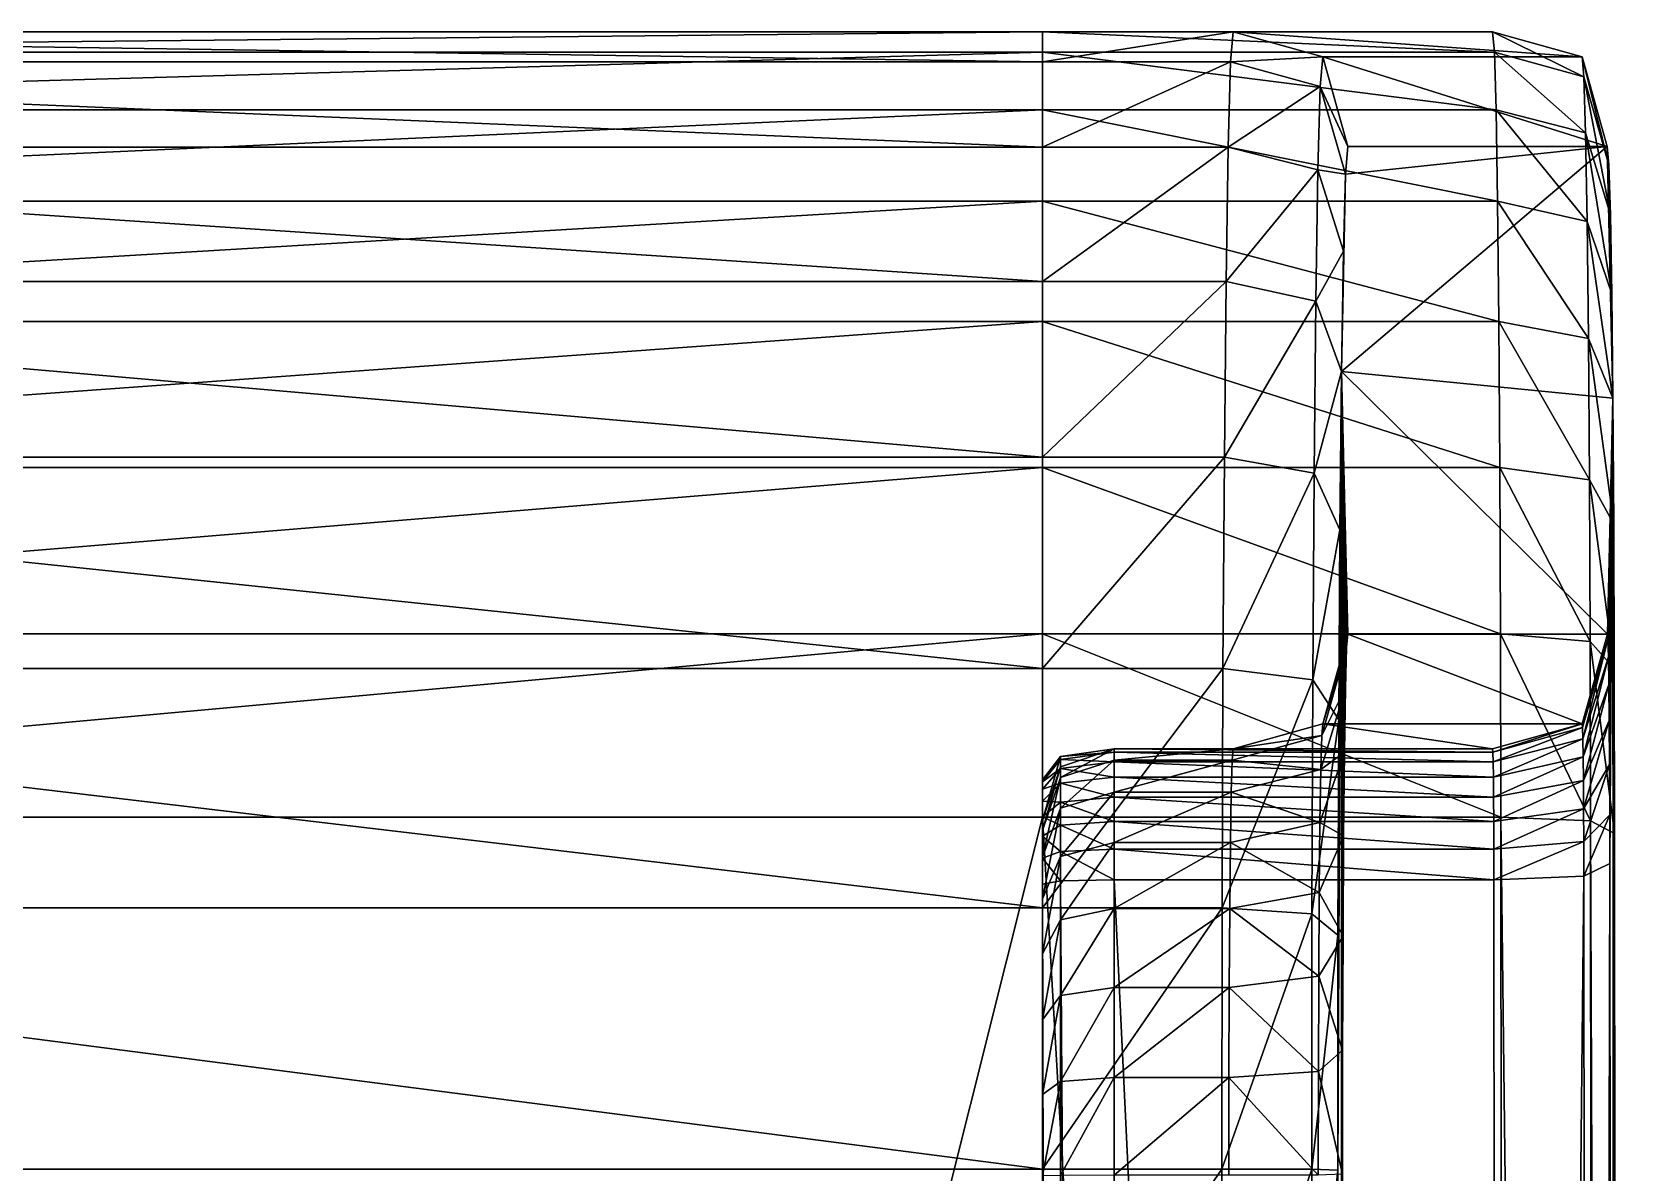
# Model space of a CAD drawing. Header units: metres. Extents: x -3624 to 1108, y -1406 to 909.
# Drawn here: x 1085.36 to 1107.54, y 893.55 to 909.46 of the extents above; entities that cross this region are included whole.
import ezdxf

# ---------------------------------------------------------------- set-up
doc = ezdxf.new("R2010")
doc.units = ezdxf.units.M

msp = doc.modelspace()

# ---------------------------------------------------------------- linework, layer by layer
for points in [[(1099.455, 909.458, 366.669), (1099.455, 909.176, 369.26), (1071.273, 909.176, 369.26)], [(1071.273, 909.176, 369.26), (1071.273, 909.458, 366.669), (1099.455, 909.458, 366.669)], [(1099.455, 909.458, -2.002), (1099.455, 909.458, 366.669), (1071.273, 909.458, 366.669)], [(1071.273, 909.458, 366.669), (1071.273, 909.458, -2.002), (1099.455, 909.458, -2.002)], [(1099.455, 909.04, -5.647), (1099.455, 909.458, -2.002), (1071.273, 909.458, -2.002)], [(1071.273, 909.458, -2.002), (1071.273, 909.04, -5.647), (1099.455, 909.04, -5.647)], [(1099.455, 909.458, 366.669), (1105.729, 909.458, 366.669), (1105.755, 909.176, 369.26)], [(1105.755, 909.176, 369.26), (1099.455, 909.176, 369.26), (1099.455, 909.458, 366.669)], [(1099.455, 909.458, -2.002), (1102.112, 909.458, -2.002), (1105.729, 909.458, 366.669)], [(1105.729, 909.458, 366.669), (1099.455, 909.458, 366.669), (1099.455, 909.458, -2.002)], [(1099.455, 909.04, -5.647), (1102.076, 909.04, -5.647), (1102.112, 909.458, -2.002)], [(1102.112, 909.458, -2.002), (1099.455, 909.458, -2.002), (1099.455, 909.04, -5.647)], [(1103.362, 909.108, -1.994), (1102.112, 909.458, -2.002), (1102.076, 909.04, -5.647)], [(1106.979, 909.108, 366.638), (1105.729, 909.458, 366.669), (1102.112, 909.458, -2.002)], [(1102.112, 909.458, -2.002), (1103.362, 909.108, -1.994), (1106.979, 909.108, 366.638)], [(1107.004, 908.832, 369.172), (1105.755, 909.176, 369.26), (1105.729, 909.458, 366.669)], [(1105.729, 909.458, 366.669), (1106.979, 909.108, 366.638), (1107.004, 908.832, 369.172)], [(1099.455, 909.176, 369.26), (1099.455, 908.37, 371.663), (1071.273, 908.37, 371.663)], [(1071.273, 908.37, 371.663), (1071.273, 909.176, 369.26), (1099.455, 909.176, 369.26)], [(1099.455, 909.176, 369.26), (1105.755, 909.176, 369.26), (1105.779, 908.37, 371.663)], [(1105.779, 908.37, 371.663), (1099.455, 908.37, 371.663), (1099.455, 909.176, 369.26)], [(1102.076, 909.04, -5.647), (1103.326, 908.697, -5.579), (1103.362, 909.108, -1.994)], [(1103.712, 907.858, -1.926), (1103.362, 909.108, -1.994), (1103.326, 908.697, -5.579)], [(1107.328, 907.858, 366.566), (1106.979, 909.108, 366.638), (1103.362, 909.108, -1.994)], [(1103.362, 909.108, -1.994), (1103.712, 907.858, -1.926), (1107.328, 907.858, 366.566)], [(1107.027, 908.05, 371.504), (1105.779, 908.37, 371.663), (1105.755, 909.176, 369.26)], [(1105.755, 909.176, 369.26), (1107.004, 908.832, 369.172), (1107.027, 908.05, 371.504)], [(1107.352, 907.604, 368.899), (1107.004, 908.832, 369.172), (1106.979, 909.108, 366.638)], [(1106.979, 909.108, 366.638), (1107.328, 907.858, 366.566), (1107.352, 907.604, 368.899)], [(1099.455, 907.849, -8.997), (1099.455, 909.04, -5.647), (1071.273, 909.04, -5.647)], [(1071.273, 909.04, -5.647), (1071.273, 907.849, -8.997), (1099.455, 907.849, -8.997)], [(1099.455, 907.849, -8.997), (1102.043, 907.849, -8.997), (1102.076, 909.04, -5.647)], [(1102.076, 909.04, -5.647), (1099.455, 909.04, -5.647), (1099.455, 907.849, -8.997)], [(1103.326, 908.697, -5.579), (1102.076, 909.04, -5.647), (1102.043, 907.849, -8.997)], [(1102.043, 907.849, -8.997), (1103.294, 907.532, -8.856), (1103.326, 908.697, -5.579)], [(1103.679, 907.471, -5.299), (1103.326, 908.697, -5.579), (1103.294, 907.532, -8.856)], [(1103.326, 908.697, -5.579), (1103.679, 907.471, -5.299), (1103.712, 907.858, -1.926)], [(1107.372, 906.907, 370.977), (1107.027, 908.05, 371.504), (1107.004, 908.832, 369.172)], [(1107.004, 908.832, 369.172), (1107.352, 907.604, 368.899), (1107.372, 906.907, 370.977)], [(1099.455, 908.37, 371.663), (1099.455, 907.097, 373.813), (1071.273, 907.097, 373.813)], [(1071.273, 907.097, 373.813), (1071.273, 908.37, 371.663), (1099.455, 908.37, 371.663)], [(1099.455, 908.37, 371.663), (1105.779, 908.37, 371.663), (1105.8, 907.097, 373.813)], [(1105.8, 907.097, 373.813), (1099.455, 907.097, 373.813), (1099.455, 908.37, 371.663)], [(1107.048, 906.814, 373.591), (1105.8, 907.097, 373.813), (1105.779, 908.37, 371.663)], [(1105.779, 908.37, 371.663), (1107.027, 908.05, 371.504), (1107.048, 906.814, 373.591)], [(1107.39, 905.805, 372.839), (1107.048, 906.814, 373.591), (1107.027, 908.05, 371.504)], [(1107.027, 908.05, 371.504), (1107.372, 906.907, 370.977), (1107.39, 905.805, 372.839)], [(1099.455, 905.978, -11.958), (1099.455, 907.849, -8.997), (1071.273, 907.849, -8.997)], [(1071.273, 907.849, -8.997), (1071.273, 905.978, -11.958), (1099.455, 905.978, -11.958)], [(1099.455, 905.978, -11.958), (1102.014, 905.978, -11.958), (1102.043, 907.849, -8.997)], [(1102.043, 907.849, -8.997), (1099.455, 907.849, -8.997), (1099.455, 905.978, -11.958)], [(1103.294, 907.532, -8.856), (1102.043, 907.849, -8.997), (1102.014, 905.978, -11.958)], [(1107.328, 907.858, 366.566), (1103.679, 907.471, -5.299), (1103.624, 904.719, -10.972)], [(1107.406, 904.349, 374.429), (1107.328, 907.858, 366.566), (1103.624, 904.719, -10.972)], [(1107.328, 907.858, 366.566), (1103.712, 907.858, -1.926), (1103.679, 907.471, -5.299)], [(1107.372, 906.907, 370.977), (1107.352, 907.604, 368.899), (1107.328, 907.858, 366.566)], [(1107.406, 904.349, 374.429), (1107.372, 906.907, 370.977), (1107.328, 907.858, 366.566)], [(1102.014, 905.978, -11.958), (1103.266, 905.703, -11.752), (1103.294, 907.532, -8.856)], [(1103.65, 906.401, -8.309), (1103.294, 907.532, -8.856), (1103.266, 905.703, -11.752)], [(1103.294, 907.532, -8.856), (1103.65, 906.401, -8.309), (1103.679, 907.471, -5.299)], [(1103.679, 907.471, -5.299), (1103.65, 906.401, -8.309), (1103.624, 904.719, -10.972)], [(1099.455, 907.097, 373.813), (1099.455, 905.416, 375.648), (1071.273, 905.416, 375.648)], [(1071.273, 905.416, 375.648), (1071.273, 907.097, 373.813), (1099.455, 907.097, 373.813)], [(1099.455, 907.097, 373.813), (1105.8, 907.097, 373.813), (1105.818, 905.416, 375.648)], [(1105.818, 905.416, 375.648), (1099.455, 905.416, 375.648), (1099.455, 907.097, 373.813)], [(1107.065, 905.182, 375.372), (1105.818, 905.416, 375.648), (1105.8, 907.097, 373.813)], [(1105.8, 907.097, 373.813), (1107.048, 906.814, 373.591), (1107.065, 905.182, 375.372)], [(1107.406, 904.349, 374.429), (1107.39, 905.805, 372.839), (1107.372, 906.907, 370.977)], [(1107.406, 904.349, 374.429), (1107.065, 905.182, 375.372), (1107.048, 906.814, 373.591)], [(1107.048, 906.814, 373.591), (1107.39, 905.805, 372.839), (1107.406, 904.349, 374.429)], [(1103.266, 905.703, -11.752), (1103.624, 904.719, -10.972), (1103.65, 906.401, -8.309)], [(1099.455, 903.524, -14.435), (1099.455, 905.978, -11.958), (1071.273, 905.978, -11.958)], [(1071.273, 905.978, -11.958), (1071.273, 903.524, -14.435), (1099.455, 903.524, -14.435)], [(1099.455, 903.524, -14.435), (1101.99, 903.524, -14.435), (1102.014, 905.978, -11.958)], [(1102.014, 905.978, -11.958), (1099.455, 905.978, -11.958), (1099.455, 903.524, -14.435)], [(1103.266, 905.703, -11.752), (1102.014, 905.978, -11.958), (1101.99, 903.524, -14.435)], [(1101.99, 903.524, -14.435), (1103.242, 903.302, -14.173), (1103.266, 905.703, -11.752)], [(1103.624, 904.719, -10.972), (1103.266, 905.703, -11.752), (1103.242, 903.302, -14.173)], [(1099.455, 905.416, 375.648), (1099.455, 903.384, 377.103), (1071.273, 903.384, 377.103)], [(1071.273, 903.384, 377.103), (1071.273, 905.416, 375.648), (1099.455, 905.416, 375.648)], [(1099.455, 905.416, 375.648), (1105.818, 905.416, 375.648), (1105.832, 903.384, 377.103)], [(1105.832, 903.384, 377.103), (1099.455, 903.384, 377.103), (1099.455, 905.416, 375.648)], [(1107.079, 903.21, 376.785), (1105.832, 903.384, 377.103), (1105.818, 905.416, 375.648)], [(1105.818, 905.416, 375.648), (1107.065, 905.182, 375.372), (1107.079, 903.21, 376.785)], [(1107.418, 902.59, 375.689), (1107.079, 903.21, 376.785), (1107.065, 905.182, 375.372)], [(1107.065, 905.182, 375.372), (1107.406, 904.349, 374.429), (1107.418, 902.59, 375.689)], [(1103.242, 903.302, -14.173), (1103.602, 902.511, -13.2), (1103.624, 904.719, -10.972)], [(1103.624, 904.719, -10.972), (1103.585, 899.863, -14.905), (1103.57, 893.584, -16.406)], [(1103.624, 904.719, -10.972), (1103.57, 893.584, -16.406), (1103.622, 882.355, -11.167)], [(1103.624, 904.719, -10.972), (1103.602, 902.511, -13.2), (1103.585, 899.863, -14.905)], [(1103.639, 895.254, -9.413), (1103.624, 904.719, -10.972), (1103.622, 882.355, -11.167)], [(1107.33, 901.059, 366.74), (1107.406, 904.349, 374.429), (1103.624, 904.719, -10.972)], [(1103.711, 901.059, -2.109), (1107.33, 901.059, 366.74), (1103.624, 904.719, -10.972)], [(1103.695, 900.87, -3.748), (1103.711, 901.059, -2.109), (1103.624, 904.719, -10.972)], [(1103.679, 900.303, -5.344), (1103.695, 900.87, -3.748), (1103.624, 904.719, -10.972)], [(1103.665, 899.413, -6.753), (1103.679, 900.303, -5.344), (1103.624, 904.719, -10.972)], [(1103.653, 898.246, -7.93), (1103.665, 899.413, -6.753), (1103.624, 904.719, -10.972)], [(1103.645, 896.845, -8.832), (1103.653, 898.246, -7.93), (1103.624, 904.719, -10.972)], [(1103.639, 895.254, -9.413), (1103.645, 896.845, -8.832), (1103.624, 904.719, -10.972)], [(1107.33, 901.059, 366.74), (1107.337, 900.983, 367.43), (1107.406, 904.349, 374.429)], [(1107.337, 900.983, 367.43), (1107.344, 900.74, 368.155), (1107.406, 904.349, 374.429)], [(1107.344, 900.74, 368.155), (1107.351, 900.357, 368.802), (1107.406, 904.349, 374.429)], [(1107.351, 900.357, 368.802), (1107.356, 899.852, 369.353), (1107.406, 904.349, 374.429)], [(1107.356, 899.852, 369.353), (1107.36, 899.24, 369.791), (1107.406, 904.349, 374.429)], [(1107.36, 899.24, 369.791), (1107.363, 898.539, 370.097), (1107.406, 904.349, 374.429)], [(1107.363, 898.539, 370.097), (1107.365, 897.858, 370.232), (1107.406, 904.349, 374.429)], [(1107.365, 897.858, 370.232), (1107.461, 785.295, 380.079), (1107.406, 904.349, 374.429)], [(1107.427, 900.581, 376.565), (1107.418, 902.59, 375.689), (1107.406, 904.349, 374.429)], [(1107.528, 785.897, 386.853), (1107.427, 900.581, 376.565), (1107.406, 904.349, 374.429)], [(1107.537, 771.043, 387.781), (1107.528, 785.897, 386.853), (1107.406, 904.349, 374.429)], [(1107.468, 774.42, 380.827), (1107.537, 771.043, 387.781), (1107.406, 904.349, 374.429)], [(1107.467, 778.05, 380.623), (1107.468, 774.42, 380.827), (1107.406, 904.349, 374.429)], [(1107.464, 781.677, 380.374), (1107.467, 778.05, 380.623), (1107.406, 904.349, 374.429)], [(1107.461, 785.295, 380.079), (1107.464, 781.677, 380.374), (1107.406, 904.349, 374.429)], [(1099.455, 900.579, -16.331), (1099.455, 903.524, -14.435), (1071.273, 903.524, -14.435)], [(1071.273, 903.524, -14.435), (1071.273, 900.579, -16.331), (1099.455, 900.579, -16.331)], [(1099.455, 903.384, 377.103), (1099.455, 901.061, 378.116), (1071.273, 901.061, 378.116)], [(1071.273, 901.061, 378.116), (1071.273, 903.384, 377.103), (1099.455, 903.384, 377.103)], [(1099.455, 900.579, -16.331), (1101.971, 900.579, -16.331), (1101.99, 903.524, -14.435)], [(1101.99, 903.524, -14.435), (1099.455, 903.524, -14.435), (1099.455, 900.579, -16.331)], [(1099.455, 903.384, 377.103), (1105.832, 903.384, 377.103), (1105.842, 901.061, 378.116)], [(1105.842, 901.061, 378.116), (1099.455, 901.061, 378.116), (1099.455, 903.384, 377.103)], [(1103.242, 903.302, -14.173), (1101.99, 903.524, -14.435), (1101.971, 900.579, -16.331)], [(1107.088, 900.956, 377.768), (1105.842, 901.061, 378.116), (1105.832, 903.384, 377.103)], [(1105.832, 903.384, 377.103), (1107.079, 903.21, 376.785), (1107.088, 900.956, 377.768)], [(1101.971, 900.579, -16.331), (1103.224, 900.422, -16.027), (1103.242, 903.302, -14.173)], [(1103.602, 902.511, -13.2), (1103.242, 903.302, -14.173), (1103.224, 900.422, -16.027)], [(1107.427, 900.581, 376.565), (1107.088, 900.956, 377.768), (1107.079, 903.21, 376.785)], [(1107.079, 903.21, 376.785), (1107.418, 902.59, 375.689), (1107.427, 900.581, 376.565)], [(1103.224, 900.422, -16.027), (1103.585, 899.863, -14.905), (1103.602, 902.511, -13.2)], [(1099.455, 901.061, 378.116), (1099.455, 898.504, 378.623), (1071.273, 898.504, 378.623)], [(1071.273, 898.504, 378.623), (1071.273, 901.061, 378.116), (1099.455, 901.061, 378.116)], [(1099.455, 901.061, 378.116), (1105.842, 901.061, 378.116), (1105.847, 898.504, 378.623)], [(1105.847, 898.504, 378.623), (1099.455, 898.504, 378.623), (1099.455, 901.061, 378.116)], [(1103.711, 901.059, -2.109), (1103.361, 899.809, -2.034), (1106.98, 899.809, 366.676)], [(1103.361, 899.809, -2.034), (1103.711, 901.059, -2.109), (1103.695, 900.87, -3.748)], [(1106.98, 899.809, 366.676), (1107.33, 901.059, 366.74), (1103.711, 901.059, -2.109)], [(1107.093, 898.455, 378.264), (1105.847, 898.504, 378.623), (1105.842, 901.061, 378.116)], [(1105.842, 901.061, 378.116), (1107.088, 900.956, 377.768), (1107.093, 898.455, 378.264)], [(1107.33, 901.059, 366.74), (1106.98, 899.809, 366.676), (1106.984, 899.755, 367.164)], [(1106.984, 899.755, 367.164), (1107.337, 900.983, 367.43), (1107.33, 901.059, 366.74)], [(1107.337, 900.983, 367.43), (1106.984, 899.755, 367.164), (1106.989, 899.597, 367.635)], [(1106.989, 899.597, 367.635), (1107.344, 900.74, 368.155), (1107.337, 900.983, 367.43)], [(1107.431, 898.278, 377.021), (1107.093, 898.455, 378.264), (1107.088, 900.956, 377.768)], [(1107.088, 900.956, 377.768), (1107.427, 900.581, 376.565), (1107.431, 898.278, 377.021)], [(1103.695, 900.87, -3.748), (1103.347, 899.645, -3.46), (1103.361, 899.809, -2.034)], [(1103.347, 899.645, -3.46), (1103.695, 900.87, -3.748), (1103.679, 900.303, -5.344)], [(1107.344, 900.74, 368.155), (1106.989, 899.597, 367.635), (1106.993, 899.347, 368.057)], [(1106.993, 899.347, 368.057), (1107.351, 900.357, 368.802), (1107.344, 900.74, 368.155)], [(1099.455, 897.239, -17.551), (1099.455, 900.579, -16.331), (1071.273, 900.579, -16.331)], [(1071.273, 900.579, -16.331), (1071.273, 897.239, -17.551), (1099.455, 897.239, -17.551)], [(1099.455, 897.239, -17.551), (1101.959, 897.239, -17.551), (1101.971, 900.579, -16.331)], [(1101.971, 900.579, -16.331), (1099.455, 900.579, -16.331), (1099.455, 897.239, -17.551)], [(1103.224, 900.422, -16.027), (1101.971, 900.579, -16.331), (1101.959, 897.239, -17.551)], [(1107.528, 785.897, 386.853), (1107.431, 898.278, 377.021), (1107.427, 900.581, 376.565)], [(1101.959, 897.239, -17.551), (1103.212, 897.156, -17.221), (1103.224, 900.422, -16.027)], [(1103.585, 899.863, -14.905), (1103.224, 900.422, -16.027), (1103.212, 897.156, -17.221)], [(1103.679, 900.303, -5.344), (1103.334, 899.171, -4.791), (1103.347, 899.645, -3.46)], [(1103.334, 899.171, -4.791), (1103.679, 900.303, -5.344), (1103.665, 899.413, -6.753)], [(1107.351, 900.357, 368.802), (1106.993, 899.347, 368.057), (1106.997, 899.018, 368.416)], [(1106.997, 899.018, 368.416), (1107.356, 899.852, 369.353), (1107.351, 900.357, 368.802)], [(1103.361, 899.809, -2.034), (1102.112, 899.458, -2.002), (1105.729, 899.458, 366.669)], [(1102.112, 899.458, -2.002), (1103.361, 899.809, -2.034), (1103.347, 899.645, -3.46)], [(1103.212, 897.156, -17.221), (1103.574, 896.861, -16.001), (1103.585, 899.863, -14.905)], [(1105.729, 899.458, 366.669), (1106.98, 899.809, 366.676), (1103.361, 899.809, -2.034)], [(1103.585, 899.863, -14.905), (1103.574, 896.861, -16.001), (1103.57, 893.584, -16.406)], [(1106.98, 899.809, 366.676), (1105.729, 899.458, 366.669), (1105.734, 899.412, 367.101)], [(1105.734, 899.412, 367.101), (1106.984, 899.755, 367.164), (1106.98, 899.809, 366.676)], [(1107.356, 899.852, 369.353), (1106.997, 899.018, 368.416), (1106.999, 898.62, 368.702)], [(1106.999, 898.62, 368.702), (1107.36, 899.24, 369.791), (1107.356, 899.852, 369.353)], [(1103.347, 899.645, -3.46), (1102.098, 899.302, -3.368), (1102.112, 899.458, -2.002)], [(1102.098, 899.302, -3.368), (1103.347, 899.645, -3.46), (1103.334, 899.171, -4.791)], [(1106.984, 899.755, 367.164), (1105.734, 899.412, 367.101), (1105.738, 899.277, 367.501)], [(1105.738, 899.277, 367.501), (1106.989, 899.597, 367.635), (1106.984, 899.755, 367.164)], [(1106.989, 899.597, 367.635), (1105.738, 899.277, 367.501), (1105.741, 899.065, 367.859)], [(1105.741, 899.065, 367.859), (1106.993, 899.347, 368.057), (1106.989, 899.597, 367.635)], [(1099.705, 899.308, 367.078), (1099.705, 899.35, 366.663), (1099.455, 899.025, 366.645)], [(1099.705, 899.35, 366.663), (1099.705, 899.208, -1.987), (1099.455, 898.458, -1.944)], [(1099.455, 898.458, -1.944), (1099.455, 899.025, 366.645), (1099.705, 899.35, 366.663)], [(1100.455, 899.412, 367.101), (1100.455, 899.458, 366.669), (1099.705, 899.35, 366.663)], [(1100.455, 899.458, 366.669), (1100.455, 899.458, -2.002), (1099.705, 899.208, -1.987)], [(1099.705, 899.208, -1.987), (1099.705, 899.35, 366.663), (1100.455, 899.458, 366.669)], [(1100.455, 899.458, -2.002), (1100.455, 899.302, -3.368), (1099.705, 899.057, -3.311)], [(1099.705, 899.057, -3.311), (1099.705, 899.208, -1.987), (1100.455, 899.458, -2.002)], [(1100.455, 899.277, 367.501), (1100.455, 899.412, 367.101), (1099.705, 899.308, 367.078)], [(1099.705, 899.35, 366.663), (1099.705, 899.308, 367.078), (1100.455, 899.412, 367.101)], [(1102.112, 899.458, -2.002), (1102.098, 899.302, -3.368), (1100.455, 899.302, -3.368)], [(1100.455, 899.302, -3.368), (1100.455, 899.458, -2.002), (1102.112, 899.458, -2.002)], [(1105.729, 899.458, 366.669), (1102.112, 899.458, -2.002), (1100.455, 899.458, -2.002)], [(1100.455, 899.458, -2.002), (1100.455, 899.458, 366.669), (1105.729, 899.458, 366.669)], [(1105.734, 899.412, 367.101), (1105.729, 899.458, 366.669), (1100.455, 899.458, 366.669)], [(1100.455, 899.458, 366.669), (1100.455, 899.412, 367.101), (1105.734, 899.412, 367.101)], [(1105.738, 899.277, 367.501), (1105.734, 899.412, 367.101), (1100.455, 899.412, 367.101)], [(1100.455, 899.412, 367.101), (1100.455, 899.277, 367.501), (1105.738, 899.277, 367.501)], [(1103.665, 899.413, -6.753), (1103.323, 898.429, -5.966), (1103.334, 899.171, -4.791)], [(1103.323, 898.429, -5.966), (1103.665, 899.413, -6.753), (1103.653, 898.246, -7.93)], [(1106.993, 899.347, 368.057), (1105.741, 899.065, 367.859), (1105.744, 898.784, 368.165)], [(1105.744, 898.784, 368.165), (1106.997, 899.018, 368.416), (1106.993, 899.347, 368.057)], [(1099.705, 899.182, 367.458), (1099.705, 899.308, 367.078), (1099.455, 898.999, 367.01)], [(1099.455, 899.025, 366.645), (1099.455, 898.999, 367.01), (1099.705, 899.308, 367.078)], [(1099.705, 899.208, -1.987), (1099.705, 899.057, -3.311), (1099.455, 898.321, -3.141)], [(1099.455, 898.321, -3.141), (1099.455, 898.458, -1.944), (1099.705, 899.208, -1.987)], [(1099.705, 898.981, 367.798), (1099.705, 899.182, 367.458), (1099.455, 898.898, 367.328)], [(1099.455, 898.999, 367.01), (1099.455, 898.898, 367.328), (1099.705, 899.182, 367.458)], [(1099.705, 899.308, 367.078), (1099.705, 899.182, 367.458), (1100.455, 899.277, 367.501)], [(1100.455, 899.302, -3.368), (1100.455, 898.855, -4.625), (1099.705, 898.629, -4.515)], [(1099.705, 898.629, -4.515), (1099.705, 899.057, -3.311), (1100.455, 899.302, -3.368)], [(1100.455, 899.065, 367.859), (1100.455, 899.277, 367.501), (1099.705, 899.182, 367.458)], [(1099.705, 899.182, 367.458), (1099.705, 898.981, 367.798), (1100.455, 899.065, 367.859)], [(1102.098, 899.302, -3.368), (1102.086, 898.855, -4.625), (1100.455, 898.855, -4.625)], [(1100.455, 898.855, -4.625), (1100.455, 899.302, -3.368), (1102.098, 899.302, -3.368)], [(1105.741, 899.065, 367.859), (1105.738, 899.277, 367.501), (1100.455, 899.277, 367.501)], [(1100.455, 899.277, 367.501), (1100.455, 899.065, 367.859), (1105.741, 899.065, 367.859)], [(1103.334, 899.171, -4.791), (1102.086, 898.855, -4.625), (1102.098, 899.302, -3.368)], [(1102.086, 898.855, -4.625), (1103.334, 899.171, -4.791), (1103.323, 898.429, -5.966)], [(1107.36, 899.24, 369.791), (1106.999, 898.62, 368.702), (1107.001, 898.164, 368.9)], [(1107.001, 898.164, 368.9), (1107.363, 898.539, 370.097), (1107.36, 899.24, 369.791)], [(1099.705, 899.057, -3.311), (1099.705, 898.629, -4.515), (1099.455, 897.95, -4.185)], [(1099.455, 897.95, -4.185), (1099.455, 898.321, -3.141), (1099.705, 899.057, -3.311)], [(1099.455, 785.077, 377.504), (1099.455, 898.999, 367.01), (1099.455, 899.025, 366.645)], [(1099.455, 508.727, 368.046), (1099.455, 785.077, 377.504), (1099.455, 899.025, 366.645)], [(1099.455, 899.025, 366.645), (1099.455, 898.458, -1.944), (1099.455, 898.321, -3.141)], [(1099.455, 899.025, 366.645), (1099.455, 898.321, -3.141), (1099.455, 897.366, -5.108)], [(1099.455, 899.025, 366.645), (1099.455, 897.366, -5.108), (1099.455, 893.502, -6.995)], [(1099.455, 899.025, 366.645), (1099.455, 893.502, -6.995), (1099.455, 882.01, 353.706)], [(1099.455, 899.025, 366.645), (1099.455, 882.01, 353.706), (1099.455, 881.919, 354.549)], [(1099.455, 899.025, 366.645), (1099.455, 881.919, 354.549), (1099.455, 881.704, 355.386)], [(1099.455, 899.025, 366.645), (1099.455, 881.704, 355.386), (1099.455, 881.372, 356.175)], [(1099.455, 899.025, 366.645), (1099.455, 881.372, 356.175), (1099.455, 880.93, 356.906)], [(1099.455, 899.025, 366.645), (1099.455, 880.93, 356.906), (1099.455, 880.384, 357.566)], [(1099.455, 899.025, 366.645), (1099.455, 880.384, 357.566), (1099.455, 879.744, 358.146)], [(1099.455, 899.025, 366.645), (1099.455, 879.744, 358.146), (1099.455, 879.014, 358.632)], [(1099.455, 899.025, 366.645), (1099.455, 879.014, 358.632), (1099.455, 878.211, 358.984)], [(1099.455, 899.025, 366.645), (1099.455, 878.211, 358.984), (1099.455, 877.377, 359.211)], [(1099.455, 899.025, 366.645), (1099.455, 877.377, 359.211), (1099.455, 876.527, 359.313)], [(1099.455, 899.025, 366.645), (1099.455, 876.527, 359.313), (1099.455, 875.673, 359.291)], [(1099.455, 899.025, 366.645), (1099.455, 875.673, 359.291), (1099.455, 874.83, 359.143)], [(1099.455, 508.727, 368.046), (1099.455, 899.025, 366.645), (1099.455, 874.83, 359.143)], [(1099.455, 785.077, 377.504), (1099.455, 898.898, 367.328), (1099.455, 898.999, 367.01)], [(1099.705, 898.716, 368.088), (1099.705, 898.981, 367.798), (1099.455, 898.731, 367.612)], [(1099.455, 898.898, 367.328), (1099.455, 898.731, 367.612), (1099.705, 898.981, 367.798)], [(1100.455, 898.784, 368.165), (1100.455, 899.065, 367.859), (1099.705, 898.981, 367.798)], [(1099.705, 898.981, 367.798), (1099.705, 898.716, 368.088), (1100.455, 898.784, 368.165)], [(1105.744, 898.784, 368.165), (1105.741, 899.065, 367.859), (1100.455, 899.065, 367.859)], [(1100.455, 899.065, 367.859), (1100.455, 898.784, 368.165), (1105.744, 898.784, 368.165)], [(1106.997, 899.018, 368.416), (1105.744, 898.784, 368.165), (1105.747, 898.446, 368.408)], [(1105.747, 898.446, 368.408), (1106.999, 898.62, 368.702), (1106.997, 899.018, 368.416)], [(1099.455, 785.077, 377.504), (1099.455, 898.731, 367.612), (1099.455, 898.898, 367.328)], [(1099.455, 785.077, 377.504), (1099.455, 898.509, 367.855), (1099.455, 898.731, 367.612)], [(1099.455, 898.731, 367.612), (1099.455, 898.509, 367.855), (1099.705, 898.716, 368.088)], [(1099.705, 898.395, 368.317), (1099.705, 898.716, 368.088), (1099.455, 898.509, 367.855)], [(1100.455, 898.855, -4.625), (1100.455, 898.153, -5.735), (1099.705, 897.957, -5.578)], [(1099.705, 897.957, -5.578), (1099.705, 898.629, -4.515), (1100.455, 898.855, -4.625)], [(1100.455, 898.446, 368.408), (1100.455, 898.784, 368.165), (1099.705, 898.716, 368.088)], [(1099.705, 898.716, 368.088), (1099.705, 898.395, 368.317), (1100.455, 898.446, 368.408)], [(1102.086, 898.855, -4.625), (1102.075, 898.153, -5.735), (1100.455, 898.153, -5.735)], [(1100.455, 898.153, -5.735), (1100.455, 898.855, -4.625), (1102.086, 898.855, -4.625)], [(1105.747, 898.446, 368.408), (1105.744, 898.784, 368.165), (1100.455, 898.784, 368.165)], [(1100.455, 898.784, 368.165), (1100.455, 898.446, 368.408), (1105.747, 898.446, 368.408)], [(1103.323, 898.429, -5.966), (1102.075, 898.153, -5.735), (1102.086, 898.855, -4.625)], [(1099.455, 898.504, 378.623), (1099.455, 786.032, 388.463), (1071.273, 786.032, 388.463)], [(1071.273, 786.032, 388.463), (1071.273, 898.504, 378.623), (1099.455, 898.504, 378.623)], [(1099.705, 898.629, -4.515), (1099.705, 897.957, -5.578), (1099.455, 897.366, -5.108)], [(1099.455, 897.366, -5.108), (1099.455, 897.95, -4.185), (1099.705, 898.629, -4.515)], [(1099.455, 785.077, 377.504), (1099.455, 898.24, 368.046), (1099.455, 898.509, 367.855)], [(1099.455, 898.509, 367.855), (1099.455, 898.24, 368.046), (1099.705, 898.395, 368.317)], [(1099.455, 898.504, 378.623), (1105.847, 898.504, 378.623), (1105.943, 786.032, 388.463)], [(1105.943, 786.032, 388.463), (1099.455, 786.032, 388.463), (1099.455, 898.504, 378.623)], [(1106.999, 898.62, 368.702), (1105.747, 898.446, 368.408), (1105.748, 898.059, 368.577)], [(1105.748, 898.059, 368.577), (1107.001, 898.164, 368.9), (1106.999, 898.62, 368.702)], [(1107.19, 786.003, 388.102), (1105.943, 786.032, 388.463), (1105.847, 898.504, 378.623)], [(1105.847, 898.504, 378.623), (1107.093, 898.455, 378.264), (1107.19, 786.003, 388.102)], [(1107.363, 898.539, 370.097), (1107.001, 898.164, 368.9), (1107.002, 897.682, 368.996)], [(1107.002, 897.682, 368.996), (1107.365, 897.858, 370.232), (1107.363, 898.539, 370.097)], [(1099.705, 898.027, 368.476), (1099.705, 898.395, 368.317), (1099.455, 898.24, 368.046)], [(1099.455, 898.321, -3.141), (1099.455, 897.95, -4.185), (1099.455, 897.366, -5.108)], [(1099.455, 785.077, 377.504), (1099.455, 897.933, 368.174), (1099.455, 898.24, 368.046)], [(1099.455, 898.24, 368.046), (1099.455, 897.933, 368.174), (1099.705, 898.027, 368.476)], [(1100.455, 898.059, 368.577), (1100.455, 898.446, 368.408), (1099.705, 898.395, 368.317)], [(1099.705, 898.395, 368.317), (1099.705, 898.027, 368.476), (1100.455, 898.059, 368.577)], [(1105.748, 898.059, 368.577), (1105.747, 898.446, 368.408), (1100.455, 898.446, 368.408)], [(1100.455, 898.446, 368.408), (1100.455, 898.059, 368.577), (1105.748, 898.059, 368.577)], [(1102.075, 898.153, -5.735), (1103.323, 898.429, -5.966), (1103.313, 897.455, -6.949)], [(1103.653, 898.246, -7.93), (1103.313, 897.455, -6.949), (1103.323, 898.429, -5.966)], [(1103.313, 897.455, -6.949), (1103.653, 898.246, -7.93), (1103.645, 896.845, -8.832)], [(1107.528, 785.897, 386.853), (1107.19, 786.003, 388.102), (1107.093, 898.455, 378.264)], [(1107.093, 898.455, 378.264), (1107.431, 898.278, 377.021), (1107.528, 785.897, 386.853)], [(1099.705, 897.617, 368.553), (1099.705, 898.027, 368.476), (1099.455, 897.933, 368.174)], [(1100.455, 898.153, -5.735), (1100.455, 897.233, -6.663), (1099.705, 897.075, -6.468)], [(1099.705, 897.075, -6.468), (1099.705, 897.957, -5.578), (1100.455, 898.153, -5.735)], [(1100.455, 897.632, 368.661), (1100.455, 898.059, 368.577), (1099.705, 898.027, 368.476)], [(1099.705, 898.027, 368.476), (1099.705, 897.617, 368.553), (1100.455, 897.632, 368.661)], [(1102.075, 898.153, -5.735), (1102.066, 897.233, -6.663), (1100.455, 897.233, -6.663)], [(1100.455, 897.233, -6.663), (1100.455, 898.153, -5.735), (1102.075, 898.153, -5.735)], [(1105.749, 897.632, 368.661), (1105.748, 898.059, 368.577), (1100.455, 898.059, 368.577)], [(1100.455, 898.059, 368.577), (1100.455, 897.632, 368.661), (1105.749, 897.632, 368.661)], [(1103.313, 897.455, -6.949), (1102.066, 897.233, -6.663), (1102.075, 898.153, -5.735)], [(1107.001, 898.164, 368.9), (1105.748, 898.059, 368.577), (1105.749, 897.632, 368.661)], [(1105.749, 897.632, 368.661), (1107.002, 897.682, 368.996), (1107.001, 898.164, 368.9)], [(1099.705, 897.957, -5.578), (1099.705, 897.075, -6.468), (1099.455, 896.6, -5.882)], [(1099.455, 896.6, -5.882), (1099.455, 897.366, -5.108), (1099.705, 897.957, -5.578)], [(1099.455, 785.077, 377.504), (1099.455, 897.571, 368.231), (1099.455, 897.933, 368.174)], [(1099.455, 897.933, 368.174), (1099.455, 897.571, 368.231), (1099.705, 897.617, 368.553)], [(1107.365, 897.858, 370.232), (1107.002, 897.682, 368.996), (1107.099, 785.19, 378.837)], [(1107.099, 785.19, 378.837), (1107.461, 785.295, 380.079), (1107.365, 897.858, 370.232)], [(1099.705, 785.14, 378.252), (1099.705, 897.617, 368.553), (1099.455, 897.571, 368.231)], [(1099.455, 897.571, 368.231), (1099.455, 785.077, 377.504), (1099.705, 785.14, 378.252)], [(1100.455, 785.161, 378.501), (1100.455, 897.632, 368.661), (1099.705, 897.617, 368.553)], [(1099.705, 897.617, 368.553), (1099.705, 785.14, 378.252), (1100.455, 785.161, 378.501)], [(1105.846, 785.161, 378.501), (1105.749, 897.632, 368.661), (1100.455, 897.632, 368.661)], [(1100.455, 897.632, 368.661), (1100.455, 785.161, 378.501), (1105.846, 785.161, 378.501)], [(1107.002, 897.682, 368.996), (1105.749, 897.632, 368.661), (1105.846, 785.161, 378.501)], [(1105.846, 785.161, 378.501), (1107.099, 785.19, 378.837), (1107.002, 897.682, 368.996)], [(1099.455, 897.366, -5.108), (1099.455, 896.6, -5.882), (1099.455, 895.681, -6.473)], [(1099.455, 897.366, -5.108), (1099.455, 895.681, -6.473), (1099.455, 893.502, -6.995)], [(1102.066, 897.233, -6.663), (1103.313, 897.455, -6.949), (1103.306, 896.286, -7.702)], [(1103.645, 896.845, -8.832), (1103.306, 896.286, -7.702), (1103.313, 897.455, -6.949)], [(1099.455, 893.598, -18.001), (1099.455, 897.239, -17.551), (1071.273, 897.239, -17.551)], [(1071.273, 897.239, -17.551), (1071.273, 893.598, -18.001), (1099.455, 893.598, -18.001)], [(1099.455, 893.598, -18.001), (1101.955, 893.598, -18.001), (1101.959, 897.239, -17.551)], [(1101.959, 897.239, -17.551), (1099.455, 897.239, -17.551), (1099.455, 893.598, -18.001)], [(1100.455, 897.233, -6.663), (1100.455, 896.129, -7.374), (1099.705, 896.017, -7.149)], [(1099.705, 896.017, -7.149), (1099.705, 897.075, -6.468), (1100.455, 897.233, -6.663)], [(1102.066, 897.233, -6.663), (1102.059, 896.129, -7.374), (1100.455, 896.129, -7.374)], [(1100.455, 896.129, -7.374), (1100.455, 897.233, -6.663), (1102.066, 897.233, -6.663)], [(1103.212, 897.156, -17.221), (1101.959, 897.239, -17.551), (1101.955, 893.598, -18.001)], [(1101.955, 893.598, -18.001), (1103.208, 893.595, -17.661), (1103.212, 897.156, -17.221)], [(1103.306, 896.286, -7.702), (1102.059, 896.129, -7.374), (1102.066, 897.233, -6.663)], [(1103.574, 896.861, -16.001), (1103.212, 897.156, -17.221), (1103.208, 893.595, -17.661)], [(1099.705, 897.075, -6.468), (1099.705, 896.017, -7.149), (1099.455, 895.681, -6.473)], [(1099.455, 895.681, -6.473), (1099.455, 896.6, -5.882), (1099.705, 897.075, -6.468)], [(1103.208, 893.595, -17.661), (1103.57, 893.584, -16.406), (1103.574, 896.861, -16.001)], [(1103.306, 896.286, -7.702), (1103.645, 896.845, -8.832), (1103.639, 895.254, -9.413)], [(1102.059, 896.129, -7.374), (1103.306, 896.286, -7.702), (1103.301, 894.959, -8.187)], [(1103.639, 895.254, -9.413), (1103.301, 894.959, -8.187), (1103.306, 896.286, -7.702)], [(1100.455, 896.129, -7.374), (1100.455, 894.876, -7.832), (1099.705, 894.817, -7.588)], [(1099.705, 894.817, -7.588), (1099.705, 896.017, -7.149), (1100.455, 896.129, -7.374)], [(1102.059, 896.129, -7.374), (1102.054, 894.876, -7.832), (1100.455, 894.876, -7.832)], [(1100.455, 894.876, -7.832), (1100.455, 896.129, -7.374), (1102.059, 896.129, -7.374)], [(1103.301, 894.959, -8.187), (1102.054, 894.876, -7.832), (1102.059, 896.129, -7.374)], [(1099.705, 896.017, -7.149), (1099.705, 894.817, -7.588), (1099.455, 894.64, -6.854)], [(1099.455, 894.64, -6.854), (1099.455, 895.681, -6.473), (1099.705, 896.017, -7.149)], [(1099.455, 895.681, -6.473), (1099.455, 894.64, -6.854), (1099.455, 893.502, -6.995)], [(1103.301, 894.959, -8.187), (1103.639, 895.254, -9.413), (1103.637, 893.525, -9.627)], [(1103.637, 893.525, -9.627), (1103.639, 895.254, -9.413), (1103.622, 882.355, -11.167)], [(1102.054, 894.876, -7.832), (1103.301, 894.959, -8.187), (1103.299, 893.514, -8.366)], [(1103.637, 893.525, -9.627), (1103.299, 893.514, -8.366), (1103.301, 894.959, -8.187)], [(1099.705, 894.817, -7.588), (1099.705, 893.508, -7.75), (1099.455, 893.502, -6.995)], [(1099.455, 893.502, -6.995), (1099.455, 894.64, -6.854), (1099.705, 894.817, -7.588)], [(1100.455, 894.876, -7.832), (1100.455, 893.511, -8.001), (1099.705, 893.508, -7.75)], [(1099.705, 893.508, -7.75), (1099.705, 894.817, -7.588), (1100.455, 894.876, -7.832)], [(1102.054, 894.876, -7.832), (1102.053, 893.511, -8.001), (1100.455, 893.511, -8.001)], [(1100.455, 893.511, -8.001), (1100.455, 894.876, -7.832), (1102.054, 894.876, -7.832)], [(1103.299, 893.514, -8.366), (1102.053, 893.511, -8.001), (1102.054, 894.876, -7.832)], [(1099.455, 889.949, -17.615), (1099.455, 893.598, -18.001), (1071.273, 893.598, -18.001)], [(1071.273, 893.598, -18.001), (1071.273, 889.949, -17.615), (1099.455, 889.949, -17.615)], [(1099.455, 889.949, -17.615), (1101.958, 889.949, -17.615), (1101.955, 893.598, -18.001)], [(1101.955, 893.598, -18.001), (1099.455, 893.598, -18.001), (1099.455, 889.949, -17.615)], [(1103.208, 893.595, -17.661), (1101.955, 893.598, -18.001), (1101.958, 889.949, -17.615)], [(1101.958, 889.949, -17.615), (1103.212, 890.026, -17.283), (1103.208, 893.595, -17.661)], [(1103.57, 893.584, -16.406), (1103.208, 893.595, -17.661), (1103.212, 890.026, -17.283)], [(1103.212, 890.026, -17.283), (1103.574, 890.299, -16.059), (1103.57, 893.584, -16.406)], [(1103.57, 893.584, -16.406), (1103.574, 890.299, -16.059), (1103.584, 887.28, -15.014)], [(1103.57, 893.584, -16.406), (1103.584, 887.28, -15.014), (1103.622, 882.355, -11.167)]]:
    msp.add_3dface(points)

doc.saveas('drawing.dxf')
